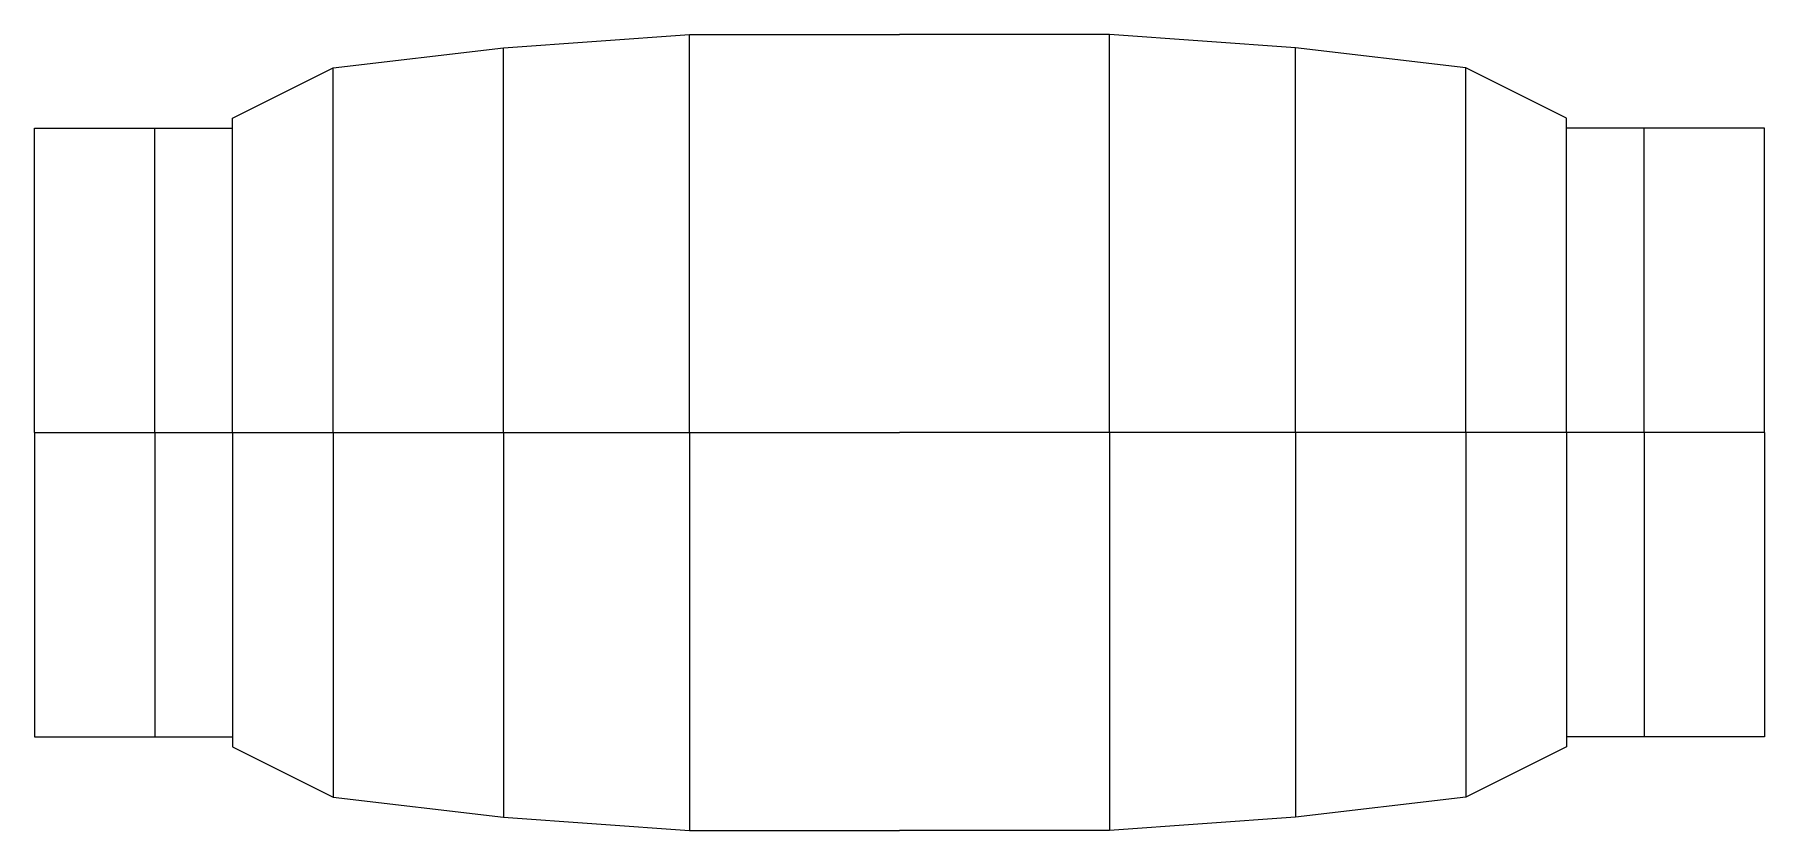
# Model space of a CAD drawing. Header units: millimetres. Extents: x -67 to 1227, y -131 to 131.
# Drawn here: x 659 to 1227, y -131 to 131 of the extents above; entities that cross this region are included whole.
import ezdxf

# ---------------------------------------------------------------- set-up
doc = ezdxf.new("R2010")
doc.units = ezdxf.units.MM
doc.layers.get('0').update_dxf_attribs({"linetype": 'CONTINUOUS'})

msp = doc.modelspace()

# ---------------------------------------------------------------- linework, layer by layer
at = {"color": 114, "ltscale": 4, "true_color": 0x139b48}
for p, q in [((812.93676, 126.3), (873.93676, 130.7)), ((873.93676, 0), (873.93676, 130.7)), ((873.93676, 130.7), (942.93676, 130.7)), ((1011.93676, 130.7), (942.93676, 130.7)), ((1011.93676, 0), (1011.93676, 130.7)), ((1072.93676, 126.3), (1011.93676, 130.7)), ((756.93676, 119.8), (812.93676, 126.3)), ((812.93676, 0), (812.93676, 126.3)), ((1072.93676, 0), (1072.93676, 126.3)), ((1128.93676, 119.8), (1072.93676, 126.3)), ((723.93676, 103.25), (756.93676, 119.8)), ((756.93676, 0), (756.93676, 119.8)), ((1128.93676, 0), (1128.93676, 119.8)), ((1161.93676, 103.25), (1128.93676, 119.8)), ((723.93676, 0), (723.93676, 103.25)), ((1161.93676, 0), (1161.93676, 103.25)), ((658.93676, 0), (658.93676, 100)), ((658.93676, 100), (698.43676, 100)), ((698.43676, 0), (698.43676, 100)), ((698.43676, 100), (723.93676, 100)), ((1187.43676, 100), (1161.93676, 100)), ((1187.43676, 0), (1187.43676, 100)), ((1226.93676, 100), (1187.43676, 100)), ((1226.93676, 0), (1226.93676, 100)), ((658.93676, 0), (698.43676, 0)), ((658.93676, 0), (658.93676, -100)), ((658.93676, 0), (698.43676, 0)), ((698.43676, 0), (723.93676, 0)), ((698.43676, 0), (698.43676, -100)), ((698.43676, 0), (723.93676, 0)), ((723.93676, 0), (756.93676, 0)), ((723.93676, 0), (756.93676, 0)), ((723.93676, 0), (723.93676, -103.25)), ((756.93676, 0), (812.93676, 0)), ((756.93676, 0), (812.93676, 0)), ((756.93676, 0), (756.93676, -119.8)), ((812.93676, 0), (873.93676, 0)), ((812.93676, 0), (873.93676, 0)), ((812.93676, 0), (812.93676, -126.3)), ((873.93676, 0), (942.93676, 0)), ((873.93676, 0), (942.93676, 0)), ((873.93676, 0), (873.93676, -130.7)), ((1011.93676, 0), (942.93676, 0)), ((1011.93676, 0), (942.93676, 0)), ((1072.93676, 0), (1011.93676, 0)), ((1072.93676, 0), (1011.93676, 0)), ((1011.93676, 0), (1011.93676, -130.7)), ((1128.93676, 0), (1072.93676, 0)), ((1128.93676, 0), (1072.93676, 0)), ((1072.93676, 0), (1072.93676, -126.3)), ((1161.93676, 0), (1128.93676, 0)), ((1161.93676, 0), (1128.93676, 0)), ((1128.93676, 0), (1128.93676, -119.8)), ((1187.43676, 0), (1161.93676, 0)), ((1187.43676, 0), (1161.93676, 0)), ((1161.93676, 0), (1161.93676, -103.25)), ((1226.93676, 0), (1187.43676, 0)), ((1226.93676, 0), (1187.43676, 0)), ((1187.43676, 0), (1187.43676, -100)), ((1226.93676, 0), (1226.93676, -100)), ((658.93676, -100), (698.43676, -100)), ((698.43676, -100), (723.93676, -100)), ((1187.43676, -100), (1161.93676, -100)), ((1226.93676, -100), (1187.43676, -100)), ((723.93676, -103.25), (756.93676, -119.8)), ((1161.93676, -103.25), (1128.93676, -119.8)), ((756.93676, -119.8), (812.93676, -126.3)), ((1128.93676, -119.8), (1072.93676, -126.3)), ((812.93676, -126.3), (873.93676, -130.7)), ((1072.93676, -126.3), (1011.93676, -130.7)), ((873.93676, -130.7), (942.93676, -130.7)), ((1011.93676, -130.7), (942.93676, -130.7))]:
    msp.add_line(p, q, dxfattribs=at)

doc.saveas('drawing.dxf')
